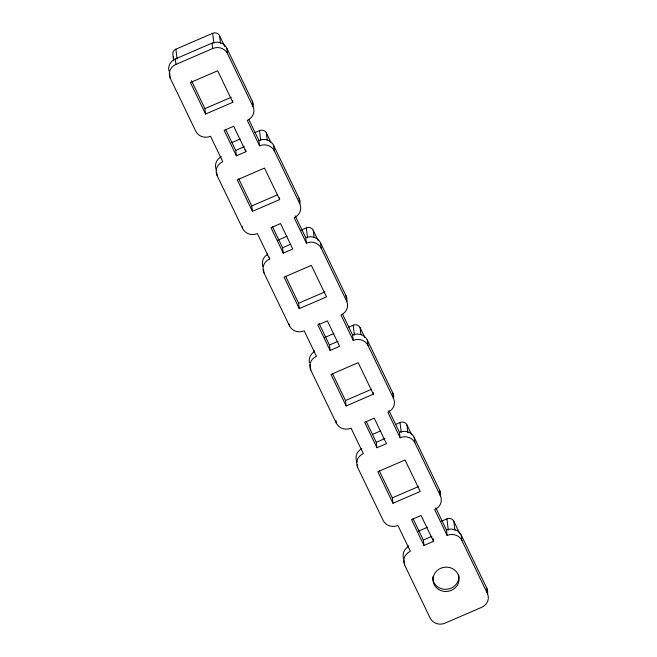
<?xml version="1.0" encoding="UTF-8"?>
<svg xmlns="http://www.w3.org/2000/svg" width="657" height="657" viewBox="0 0 657 657"><rect width="100%" height="100%" fill="white"/><g stroke="black" fill="none" stroke-linecap="round" stroke-linejoin="round"><path stroke-width="0.99" d="M173.637 60.748L172.783 53.808A5.223 4.862 -7 0 1 175.879 49.185L212.646 33.302A5.223 4.862 -7 0 1 219.537 35.659L224.809 46.606M168.923 70.94A11.194 10.422 -7 0 1 175.271 59.007L212.039 43.124A11.194 10.422 -7 0 1 226.805 48.166L252.296 101.112A11.194 10.422 -7 0 1 253.265 105.063M404.704 565.192A11.194 10.422 -7 0 1 410.362 551.33L397.92 525.469A11.194 10.422 -7 0 1 383.154 520.426L357.663 467.48A11.194 10.422 -7 0 1 363.321 453.617L351.068 428.167A11.194 10.422 -7 0 1 336.302 423.124L310.818 370.178A11.194 10.422 -7 0 1 316.477 356.316L304.224 330.865A11.194 10.422 -7 0 1 289.458 325.823L263.966 272.877A11.194 10.422 -7 0 1 269.633 259.014L257.38 233.564A11.194 10.422 -7 0 1 242.614 228.521L217.122 175.575A11.194 10.422 -7 0 1 222.78 161.712L210.527 136.262A11.194 10.422 -7 0 1 195.77 131.219L170.278 78.273A11.194 10.422 -7 0 1 175.936 64.411L212.704 48.528A11.194 10.422 -7 0 1 227.47 53.57L252.961 106.516A11.194 10.422 -7 0 1 247.303 120.379L259.548 145.829A11.194 10.422 -7 0 1 274.314 150.872L299.806 203.818A11.194 10.422 -7 0 1 294.147 217.681L306.4 243.131A11.194 10.422 -7 0 1 321.166 248.174L346.65 301.12A11.194 10.422 -7 0 1 340.991 314.982L353.244 340.433A11.194 10.422 -7 0 1 368.01 345.475L393.502 398.421A11.194 10.422 -7 0 1 387.835 412.292L400.088 437.734A11.194 10.422 -7 0 1 414.854 442.777L440.346 495.723A11.194 10.422 -7 0 1 434.688 509.594L447.13 535.447A11.194 10.422 -7 0 1 461.896 540.489L487.387 593.435A11.194 10.422 -7 0 1 481.729 607.298L444.961 623.181A11.194 10.422 -7 0 1 430.195 618.138L404.704 565.192L404.154 560.692M232.611 100.488L232.833 102.287L205.592 114.047L204.935 108.643L231.223 97.285M231.913 142.512L240.191 138.939M254.891 132.591L259.49 130.603A5.223 4.862 -7 0 1 266.381 132.96L270.774 142.084M245.71 149.911L245.932 151.71L236.405 155.832L235.74 150.42L244.404 146.683M279.455 197.79L279.677 199.588L252.444 211.349L251.779 205.945L277.131 194.998M277.845 240.216L287.035 236.241M300.824 230.287L306.334 227.905A5.223 4.862 -7 0 1 313.225 230.262L318.062 240.298M283.249 253.134L270.996 227.683L280.531 223.569L292.776 249.011L283.249 253.134L282.584 247.73L290.386 244.355M299.288 308.65L284.111 277.139L311.352 265.379L326.521 296.89L299.288 308.65L298.623 303.247L324.919 291.889M324.689 337.517L333.879 333.551M348.588 327.194L353.187 325.207A5.223 4.862 -7 0 1 360.077 327.564L364.906 337.608M330.093 350.436L317.84 324.985L327.375 320.871L339.628 346.313L330.093 350.436L329.428 345.032L338.092 341.287M373.151 392.393L373.365 394.192L346.132 405.96L345.467 400.548L371.763 389.19M372.453 434.425L380.723 430.852M395.432 424.496L400.031 422.508A5.223 4.862 -7 0 1 406.921 424.865L411.75 434.909M376.937 447.737L364.684 422.287L374.219 418.172L386.472 443.623L376.937 447.737L376.28 442.333L384.945 438.589M392.976 503.262L377.808 471.742L405.041 459.982L420.217 491.493L392.976 503.262L392.319 497.858L418.616 486.5M418.41 531.176L427.6 527.21M441.389 521.256L446.908 518.874A5.223 4.862 -7 0 1 453.798 521.223L459.949 534.001M433.185 538.625L433.513 541.327L423.979 545.45L423.322 540.038L431.986 536.301M248.822 119.525L258.891 140.426A11.194 10.422 -7 0 1 273.649 145.468L299.14 198.414A11.194 10.422 -7 0 1 300.109 202.364M295.231 215.915L305.735 237.727A11.194 10.422 -7 0 1 320.501 242.77L345.993 295.716A11.194 10.422 -7 0 1 346.797 301.711M342.519 314.128L352.579 335.029A11.194 10.422 -7 0 1 367.345 340.071L392.837 393.017A11.194 10.422 -7 0 1 393.798 396.976M388.928 410.518L399.423 432.331A11.194 10.422 -7 0 1 414.189 437.373L439.681 490.319A11.194 10.422 -7 0 1 440.65 494.278M435.796 507.877L446.473 530.043A11.194 10.422 -7 0 1 461.23 535.085L486.722 588.031A11.194 10.422 -7 0 1 487.535 594.027M232.833 102.287L217.656 70.767L190.423 82.536L205.592 114.047M279.677 199.588L264.5 168.077L237.267 179.837L252.444 211.349M373.365 394.192L358.196 362.68L330.964 374.441L346.132 405.96M245.932 151.71L233.678 126.259L224.152 130.382L236.405 155.832M433.513 541.327L421.063 515.474L411.537 519.588L423.979 545.45M225.671 129.519L235.74 150.42M272.515 226.821L282.584 247.73M318.924 323.219L329.428 345.032M366.212 421.424L376.28 442.333M413.097 518.8L423.322 540.038M191.491 80.729L204.935 108.643M238.77 178.934L251.779 205.945M285.614 276.236L298.623 303.247M332.467 373.537L345.467 400.548M379.311 470.839L392.319 497.858M486.722 588.031L487.387 593.435M461.23 535.085L461.896 540.489M453.798 521.223L454.915 530.347M446.908 518.874L448.271 530.018M446.473 530.043L447.13 535.447M439.681 490.319L440.346 495.723M414.189 437.373L414.854 442.777M406.921 424.865L407.89 432.791M400.031 422.508L401.246 432.421M399.423 432.331L400.088 437.734M392.837 393.017L393.502 398.421M407.997 545.277L408.243 547.306M367.345 340.071L368.01 345.475M360.077 327.564L360.923 334.495M353.187 325.207L354.402 335.119M352.579 335.029L353.244 340.433M345.993 295.716L346.65 301.12M357.326 464.778L357.663 467.48M320.501 242.77L321.166 248.174M313.225 230.262L314.079 237.193M335.973 420.423L336.302 423.124M306.334 227.905L307.55 237.818M305.735 237.727L306.4 243.131M299.14 198.414L299.806 203.818M314.136 350.534L314.383 352.513M310.153 364.775L310.818 370.178M273.649 145.468L274.314 150.872M266.381 132.96L267.235 139.892M289.236 324.024L289.458 325.823M259.49 130.603L260.706 140.516M258.891 140.426L259.548 145.829M252.296 101.112L252.961 106.516M269.411 257.207L269.633 259.014M267.292 253.232L267.539 255.212M263.523 269.271L263.966 272.877M226.805 48.166L227.47 53.57M219.537 35.659L220.506 43.584M242.392 226.722L242.614 228.521M212.646 33.302L213.862 43.214M212.039 43.124L212.704 48.528M216.794 172.873L217.122 175.575M175.879 49.185L177.094 59.089M175.271 59.007L175.936 64.411M173.358 56.642L173.719 59.615M169.613 72.87L170.278 78.273M356.997 462.076A11.194 10.422 -7 0 1 361.884 448.583M262.915 266.537A11.194 10.422 -7 0 1 267.432 254.415M216.457 170.171A11.194 10.422 -7 0 1 221.343 156.678M309.455 362.845A11.194 10.422 -7 0 1 314.276 351.717M403.644 558.852A11.194 10.422 -7 0 1 408.161 546.723M458.668 575.039A13.058 12.155 -7 0 1 446.555 589.288A13.058 12.155 -7 0 1 432.741 576.887M438.383 589.288A13.058 12.155 -7 0 0 459.021 580.369A13.058 12.155 -7 0 0 440.732 568.28A13.058 12.155 -7 0 0 438.383 589.288"/></g></svg>
